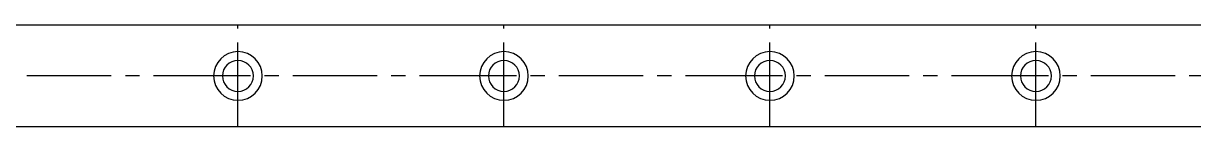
# Model space of a CAD drawing. Extents: x 500 to 100500, y -14500 to 21140.
# Drawn here: x 13240.3 to 13504.3, y -6450.5 to -6427.5 of the extents above; entities that cross this region are included whole.
import ezdxf

# ---------------------------------------------------------------- set-up
doc = ezdxf.new("R2010")
doc.units = 0
doc.linetypes.add('CENTER2', pattern=[28.575, 19.05, -3.175, 3.175, -3.175])
doc.layers.get('0').update_dxf_attribs({"linetype": 'CONTINUOUS'})
doc.layers.add('D', color=7, linetype='CONTINUOUS')
doc.layers.add('M06SMMF-001B', color=7, linetype='CONTINUOUS')

# ---------------------------------------------------------------- blocks, each defined once
blk = doc.blocks.new('KA$C71AE73A2')
at = {"color": 150, "linetype": 'Continuous'}
for p, q in [((0, 11.5), (59.999998, 11.5)), ((0, -11.50015), (59.999998, -11.50015))]:
    blk.add_line(p, q, dxfattribs=at)
at = {"color": 1, "linetype": 'CENTER2'}
for p, q in [((0, 11.5), (0, -11.50015)), ((59.999998, 11.5), (59.999998, -11.50015)), ((0, 0), (59.999998, 0))]:
    blk.add_line(p, q, dxfattribs=at)
at = {"color": 150, "linetype": 'Continuous'}
for centre, radius, start, end in [((0, 0), 5.5, 270, 90), ((59.999998, 0), 5.5, 90, 270), ((0, 0), 3.5, 270, 90), ((59.999998, 0), 3.5, 90, 270)]:
    blk.add_arc(centre, radius, start, end, dxfattribs=at)
blk = doc.blocks.new('KF4X')
at = {"color": 7, "linetype": 'Continuous', "rotation": 180}
for p in [(87425.38, -119640.32, 69.39), (87485.38, -119640.32, 69.39), (87545.38, -119640.32, 69.39), (87605.38, -119640.32, 69.39), (87665.38, -119640.32, 69.39)]:
    blk.add_blockref('KA$C71AE73A2', p, dxfattribs=at)
blk = doc.blocks.new('KSKDKFK')
at = {"layer": 'M06SMMF-001B'}
blk.add_blockref('KF4X', (-105004.29, 93463.14, -45.95), dxfattribs=at)

msp = doc.modelspace()

# ---------------------------------------------------------------- block references
at = {"layer": 'D'}
msp.add_blockref('KSKDKFK', (30867.63, 19738.15, -55.27), dxfattribs=at)

doc.saveas('drawing.dxf')
